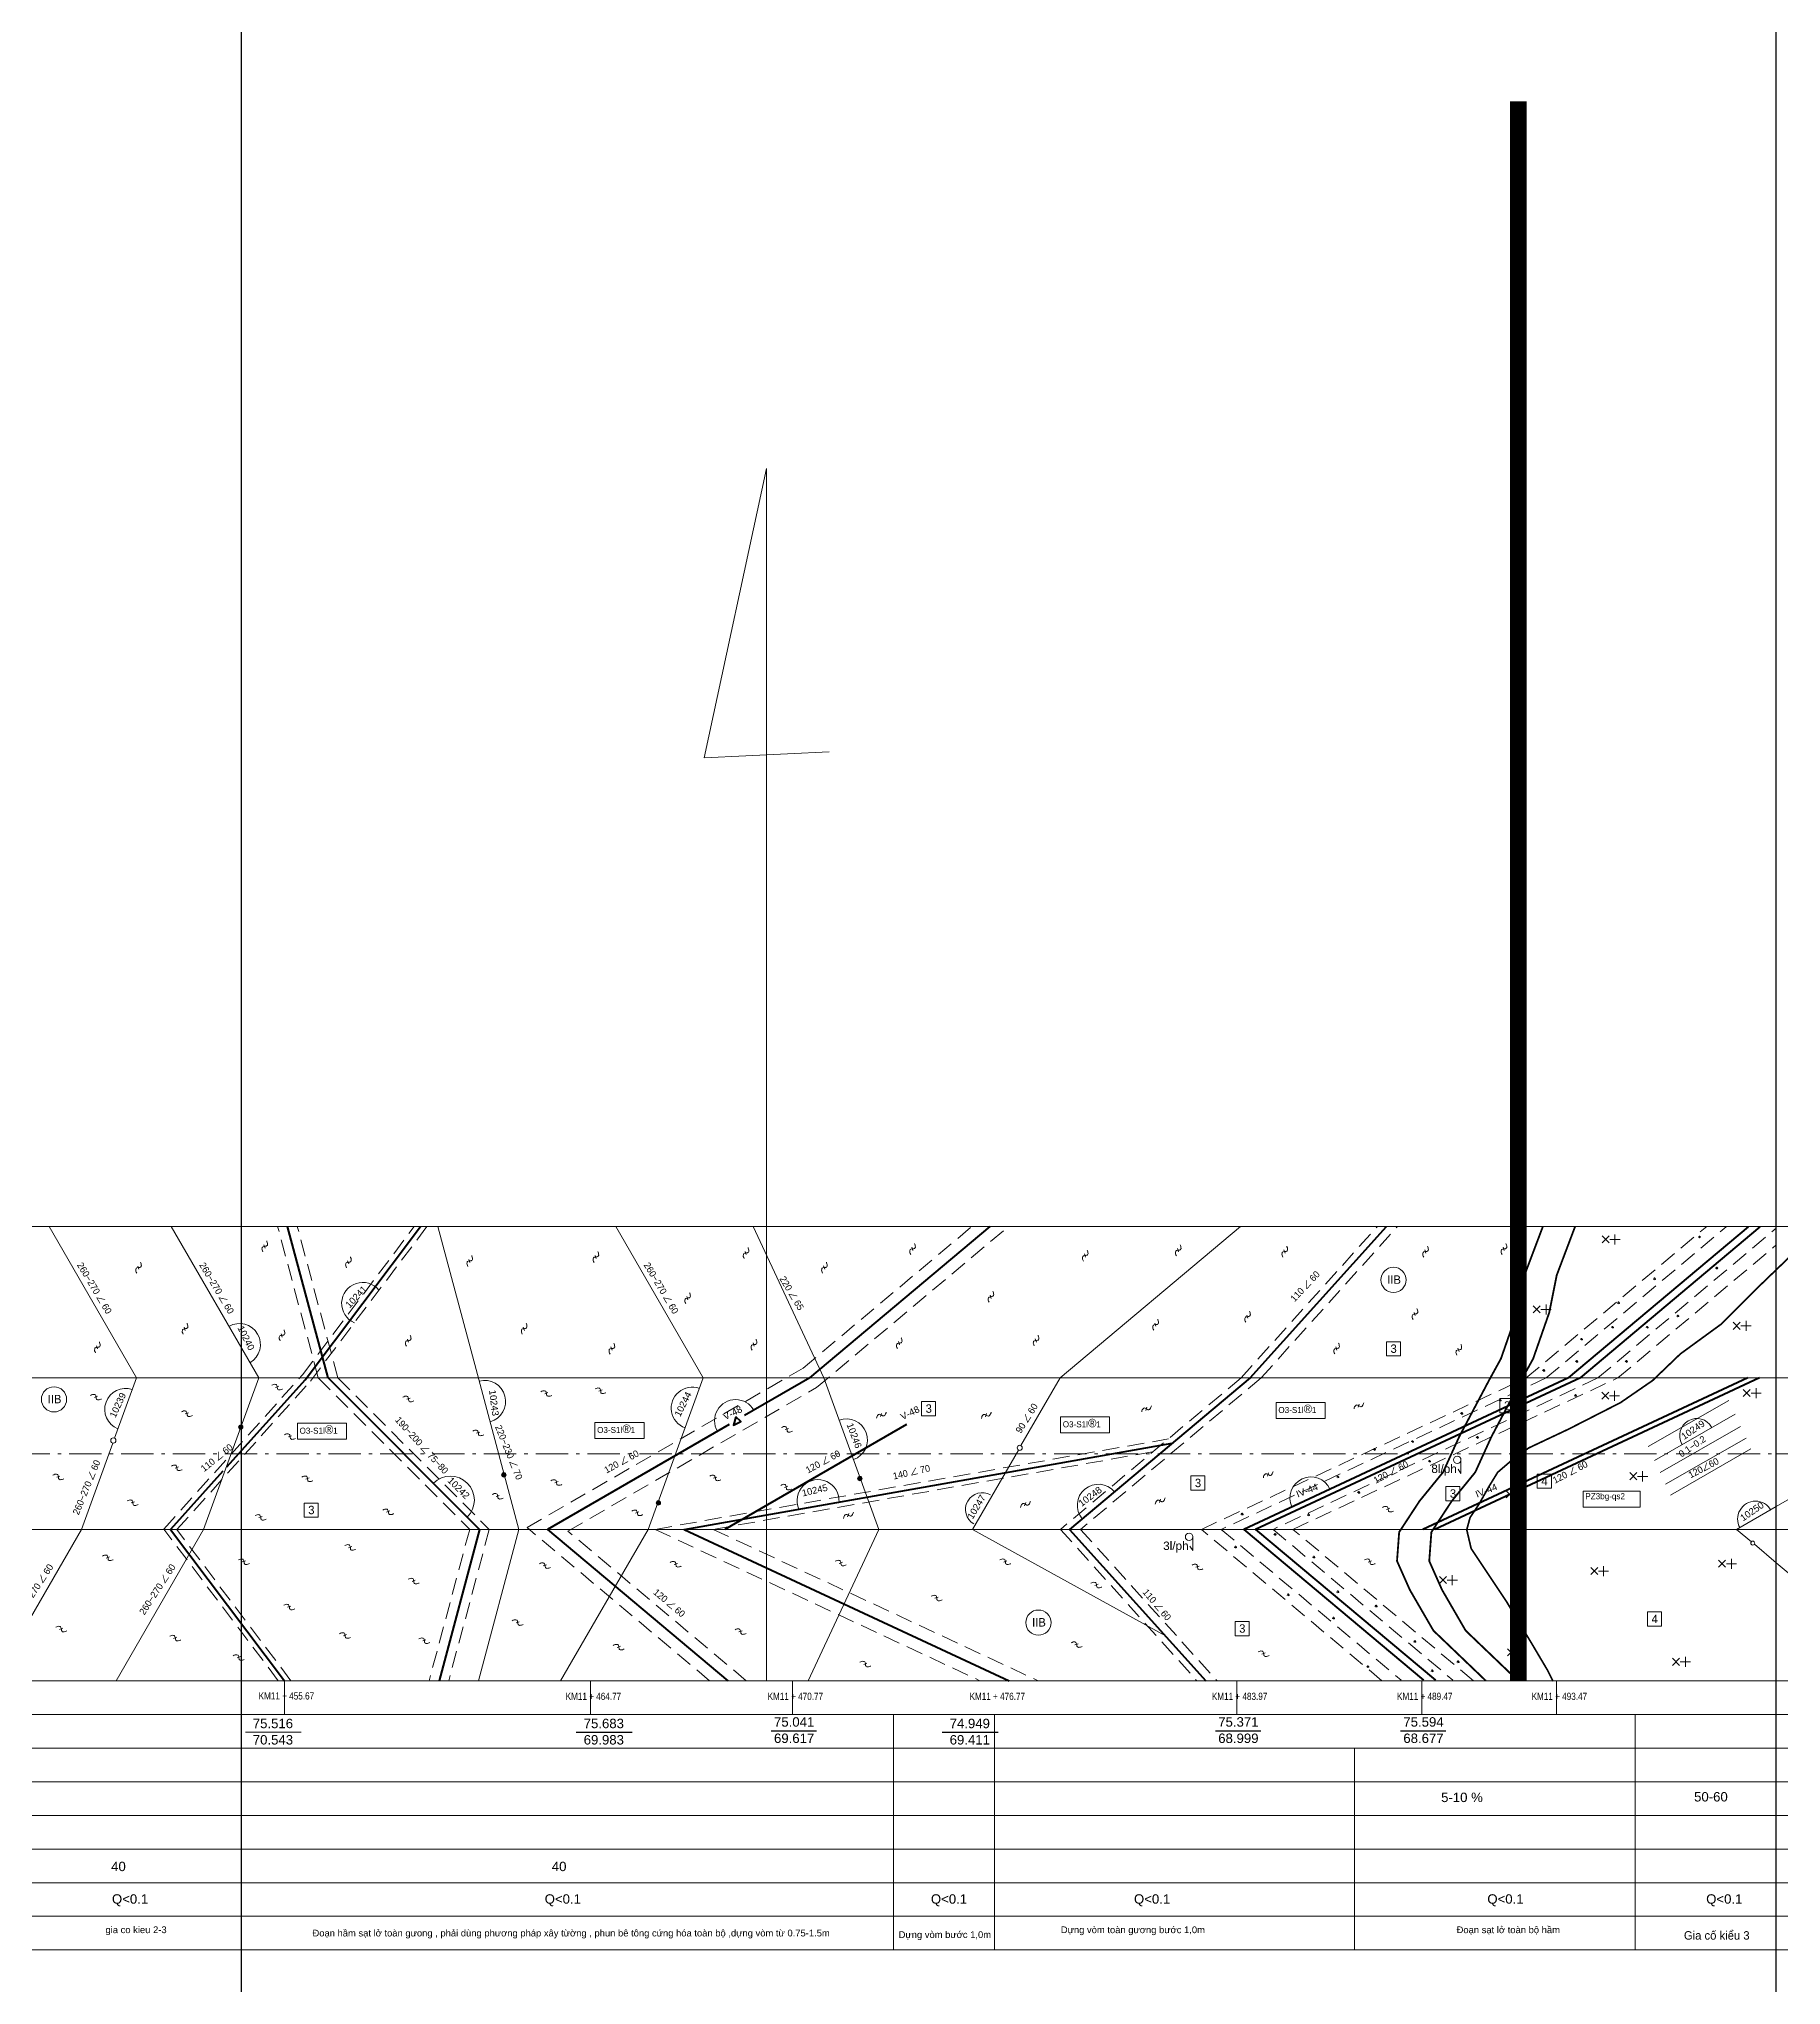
# Model space of a CAD drawing. Header units: inches. Extents: x 444671 to 463716, y 1783086 to 1794968.
# Drawn here: x 457977 to 458028.8, y 1788285.3 to 1788343.1 of the extents above; entities that cross this region are included whole.
import ezdxf
from ezdxf.enums import TextEntityAlignment as Align

# ---------------------------------------------------------------- set-up
doc = ezdxf.new("R2010")
doc.units = ezdxf.units.IN
doc.header["$MEASUREMENT"] = 0
for name, pattern in [('ACAD_ISO10W100', [18, 12, -3, 0, -3]), ('DASHEDX2', [1.5, 1, -0.5]), ('HIDDEN', [0.375, 0.25, -0.125])]:
    doc.linetypes.add(name, pattern=pattern)
for name, color, linetype, lineweight in [('ah', 7, 'Continuous', 15), ('bac6', 7, 'Continuous', 40), ('bac7', 7, 'Continuous', 20), ('bac8', 251, 'Continuous', 9), ('chugiai2', 250, 'Continuous', 18), ('dg', 1, 'Continuous', 40), ('khenut', 251, 'Continuous', 20), ('khung', 7, 'Continuous', 15), ('Phuongvi', 7, 'Continuous', 15), ('rgdc', 7, 'Continuous', 25), ('Sohieu', 7, 'Continuous', 15), ('Suco', 4, 'Continuous', 15), ('tdc', 7, 'Continuous', 15), ('thoc', 252, 'Continuous', 13), ('Thoc2', 7, 'Continuous', 9), ('Xuatlonuoc', 4, 'Continuous', 15)]:
    doc.layers.add(name, color=color, linetype=linetype, lineweight=lineweight)
doc.layers.add('Caodoguong', color=7, linetype='Continuous')
doc.layers.add('PointCheckModelLayout', color=9, linetype='Continuous', plot=False)
doc.styles.add('.2', font='', dxfattribs={"height": 0.2})
doc.styles.add('Chuin', font='', dxfattribs={"height": 0.2})
doc.styles.add('Geo', font='', dxfattribs={"height": 0.2})
doc.styles.add('s', font='symbol.ttf', dxfattribs={"height": 0.4})
doc.styles.get('.2').set_extended_font_data('.VnArial')
doc.styles.get('Chuin').set_extended_font_data('.VnArial')
doc.styles.get('Geo').set_extended_font_data('Geo TimesP')

# ---------------------------------------------------------------- blocks, each defined once
blk = doc.blocks.new('67')
at = {"layer": 'bac8'}
blk.add_hatch(color=256, dxfattribs=at).paths.add_polyline_path([(188.035, 228.467, 1), (188.165, 228.467, 1)])
blk.add_circle((188.1, 228.467), 0.065, dxfattribs=at)
blk = doc.blocks.new('th')
at = {"layer": 'khenut', "linetype": 'ByBlock', "lineweight": -2, "ltscale": 0.5}
for points in [[(-45.425, 55.139), (-45.395, 55.154), (-45.366, 55.165), (-45.34, 55.169), (-45.315, 55.165), (-45.294, 55.161), (-45.282, 55.152), (-45.272, 55.134), (-45.264, 55.109), (-45.258, 55.072), (-45.255, 55.045), (-45.249, 55.029), (-45.239, 55.016), (-45.221, 55.006), (-45.205, 55.003), (-45.174, 55.006), (-45.148, 55.011), (-45.117, 55.022), (-45.1, 55.028)], [(-45.312, 55.077), (-45.215, 55.112)]]:
    blk.add_lwpolyline(points, dxfattribs=at)

msp = doc.modelspace()

# ---------------------------------------------------------------- linework, layer by layer
at = {"layer": 'ah', "linetype": 'DASHEDX2', "ltscale": 0.5}
for p, q in [((457985.3374, 1788303.3201), (457984.1317, 1788307.8201)), ((457985.921, 1788303.3201), (457984.7152, 1788307.8201)), ((458012.7547, 1788303.3201), (458016.8065, 1788307.8201)), ((458013.3525, 1788303.3201), (458017.4044, 1788307.8201)), ((457989.8374, 1788298.8201), (457988.6317, 1788294.3201)), ((457990.421, 1788298.8201), (457989.2152, 1788294.3201)), ((458007.3918, 1788298.8201), (458011.4436, 1788294.3201)), ((458007.9897, 1788298.8201), (458012.0415, 1788294.3201))]:
    msp.add_line(p, q, dxfattribs=at)
for points in [[(457984.1486, 1788294.3201), (457980.7513, 1788298.8285), (457984.8733, 1788303.4156), (457988.1923, 1788307.8201)], [(457984.5242, 1788294.3201), (457981.1396, 1788298.8118), (457985.1051, 1788303.2247), (457988.568, 1788307.8201)], [(457985.3374, 1788303.3201), (457989.8374, 1788298.8201)], [(457985.921, 1788303.3201), (457990.421, 1788298.8201)], [(458012.7547, 1788303.3201), (458007.3918, 1788298.8201)], [(458013.3525, 1788303.3201), (458007.9897, 1788298.8201)], [(457995.349, 1788298.8201), (458010.5957, 1788301.5086)], [(457997.0766, 1788298.8201), (458010.1361, 1788301.1229)], [(457995.349, 1788298.8201), (458004.9993, 1788294.3201)], [(457997.0766, 1788298.8201), (458006.7269, 1788294.3201)]]:
    msp.add_lwpolyline(points, dxfattribs=at)
at = {"layer": 'ah', "color": 1, "linetype": 'DASHEDX2', "ltscale": 0.5}
for points in [[(457996.9667, 1788294.3201), (457991.5404, 1788298.8733), (457999.741, 1788303.6079), (458004.7609, 1788307.8201)], [(457998.0557, 1788294.3201), (457992.7562, 1788298.767), (458000.144, 1788303.0323), (458005.8499, 1788307.8201)], [(458016.9413, 1788294.3201), (458011.5784, 1788298.8201), (458021.2286, 1788303.3201), (458026.5915, 1788307.8201)], [(458021.8202, 1788303.3201), (458027.1649, 1788307.8049)], [(458023.3582, 1788303.3201), (458028.6603, 1788307.7691)], [(458019.6624, 1788294.3201), (458014.2995, 1788298.8201), (458023.9498, 1788303.3201), (458028.6603, 1788307.2727)], [(458021.8202, 1788303.3201), (458012.1699, 1788298.8201)], [(458023.3582, 1788303.3201), (458013.7079, 1788298.8201)], [(458012.1699, 1788298.8201), (458017.5146, 1788294.3354)], [(458013.7079, 1788298.8201), (458019.0526, 1788294.3354)]]:
    msp.add_lwpolyline(points, dxfattribs=at)
at = {"layer": 'bac6', "ltscale": 0.4}
for p, q in [((457985.6333, 1788303.3201), (457984.4276, 1788307.8201)), ((458013.025, 1788303.3201), (458017.0768, 1788307.8201)), ((457990.1333, 1788298.8201), (457988.9276, 1788294.3201)), ((458007.6621, 1788298.8201), (458011.7139, 1788294.3201))]:
    msp.add_line(p, q, dxfattribs=at)
at = {"layer": 'bac6'}
for points in [[(457984.9476, 1788303.265), (457988.3802, 1788307.8201)], [(457996.2128, 1788298.8201), (458010.7081, 1788301.376)], [(457980.9454, 1788298.8201), (457984.3364, 1788294.3201)], [(457996.2128, 1788298.8201), (458005.8631, 1788294.3201)]]:
    msp.add_lwpolyline(points, dxfattribs=at)
at = {"layer": 'bac6', "ltscale": 1.2}
for points in [[(457984.9476, 1788303.265), (457982.6096, 1788300.6684)], [(457982.498, 1788300.5444), (457980.9454, 1788298.8201)]]:
    msp.add_lwpolyline(points, dxfattribs=at)
at = {"layer": 'bac6', "ltscale": 0.4}
for points in [[(457985.6333, 1788303.3201), (457990.1333, 1788298.8201)], [(458013.025, 1788303.3201), (458007.6621, 1788298.8201)]]:
    msp.add_lwpolyline(points, dxfattribs=at)
at = {"layer": 'bac7', "ltscale": 0.4}
for p, q in [((457979.9374, 1788303.3201), (457977.3393, 1788307.8201)), ((457978.2995, 1788298.8201), (457975.7014, 1788294.3201)), ((458027.4777, 1788298.8201), (458027.9178, 1788298.4509)), ((458028.0078, 1788298.3754), (458028.6603, 1788297.8279)), ((458028.6603, 1788297.8279), (458030.5713, 1788296.2244))]:
    msp.add_line(p, q, dxfattribs=at)
at = {"layer": 'bac7'}
for p, q in [((458007.3797, 1788303.3201), (458012.7426, 1788307.8201)), ((458004.7816, 1788298.8201), (458010.5157, 1788295.6508))]:
    msp.add_line(p, q, dxfattribs=at)
at = {"layer": 'bac7', "ltscale": 0.4}
for points in [[(457979.9374, 1788303.3201), (457979.2855, 1788301.5291)], [(457979.2329, 1788301.3846), (457978.2995, 1788298.8201)], [(458031.7315, 1788301.2761), (458028.6603, 1788299.5029)], [(458028.6603, 1788299.5029), (458027.4777, 1788298.8201)]]:
    msp.add_lwpolyline(points, dxfattribs=at)
at = {"layer": 'bac7'}
for points in [[(458007.3797, 1788303.3201), (458006.2179, 1788301.3079)], [(458006.1416, 1788301.1757), (458004.7816, 1788298.8201)]]:
    msp.add_lwpolyline(points, dxfattribs=at)
for centre, radius in [((457979.2496, 1788301.4603), 0.0776), ((458027.9598, 1788298.4096), 0.0589)]:
    msp.add_circle(centre, radius, dxfattribs=at)
at = {"layer": 'bac7', "linetype": 'ByBlock'}
msp.add_circle((458006.1797, 1788301.2418), 0.0763, dxfattribs=at)
at = {"layer": 'bac8', "ltscale": 0.4}
for p, q in [((457983.5693, 1788303.3201), (457980.9712, 1788307.8201)), ((457990.0288, 1788303.5701), (457988.89, 1788307.8201)), ((457996.7753, 1788303.3201), (457994.1772, 1788307.8201)), ((458000.3593, 1788303.3201), (457998.261, 1788307.8201)), ((457981.9314, 1788298.8201), (457979.3334, 1788294.3201)), ((457991.3016, 1788298.8201), (457990.0958, 1788294.3201)), ((457995.1375, 1788298.8201), (457992.5394, 1788294.3201)), ((458001.9972, 1788298.8201), (457999.8988, 1788294.3201))]:
    msp.add_line(p, q, dxfattribs=at)
for points in [[(457983.5693, 1788303.3201), (457981.9314, 1788298.8201)], [(457990.0288, 1788303.5701), (457991.3016, 1788298.8201)], [(457996.7753, 1788303.3201), (457995.1375, 1788298.8201)], [(458000.3593, 1788303.3201), (458001.9972, 1788298.8201)]]:
    msp.add_lwpolyline(points, dxfattribs=at)
at = {"layer": 'bac8'}
for points in [[(458024.8527, 1788301.2778), (458027.2467, 1788302.6493)], [(458025.0412, 1788300.8662), (458027.4352, 1788302.2377)], [(458025.2054, 1788300.5077), (458027.5994, 1788301.8792)], [(458025.3655, 1788300.1581), (458027.7595, 1788301.5296)], [(458025.5128, 1788299.8365), (458027.9068, 1788301.2079)]]:
    msp.add_lwpolyline(points, dxfattribs=at)
at = {"layer": 'Caodoguong', "color": 0, "linetype": 'Continuous', "ltscale": 0.1}
for points in [[(457993.0053, 1788292.7878), (457994.6621, 1788292.7878)], [(457998.7948, 1788292.8336), (458000.1454, 1788292.8336)], [(458003.8791, 1788292.7878), (458005.5359, 1788292.7878)], [(458011.994, 1788292.8336), (458013.3446, 1788292.8336)], [(458017.494, 1788292.8336), (458018.8446, 1788292.8336)]]:
    msp.add_lwpolyline(points, dxfattribs=at)
at = {"layer": 'chugiai2', "color": 0, "linetype": 'Continuous', "ltscale": 5}
msp.add_lwpolyline([(457983.1736, 1788292.7878), (457984.8305, 1788292.7878)], dxfattribs=at)
at = {"layer": 'dg', "ltscale": 0.4}
for p, q in [((457999.9425, 1788303.3201), (458005.3054, 1788307.8201)), ((457992.1483, 1788298.8201), (457997.5112, 1788294.3201))]:
    msp.add_line(p, q, dxfattribs=at)
at = {"layer": 'dg', "ltscale": 1.2}
for points in [[(458022.4844, 1788303.3201), (458027.8291, 1788307.8049)], [(458022.8393, 1788303.3201), (458028.184, 1788307.8049)], [(458022.4844, 1788303.3201), (458012.8341, 1788298.8201)], [(458022.8393, 1788303.3201), (458013.189, 1788298.8201)], [(458012.8341, 1788298.8201), (458018.1788, 1788294.3354)], [(458013.189, 1788298.8201), (458018.5337, 1788294.3354)]]:
    msp.add_lwpolyline(points, dxfattribs=at)
at = {"layer": 'dg', "ltscale": 0.5}
for points in [[(458026.3585, 1788307.4877), (458026.3726, 1788307.5234), (458026.391, 1788307.4981)], [(458026.8739, 1788306.5638), (458026.8879, 1788306.5995), (458026.9063, 1788306.5742)], [(458025.0256, 1788306.244), (458025.0397, 1788306.2797), (458025.0581, 1788306.2544)], [(458023.9593, 1788305.5333), (458023.9734, 1788305.5691), (458023.9918, 1788305.5437)], [(458023.7816, 1788304.8049), (458023.7957, 1788304.8406), (458023.8141, 1788304.8153)], [(458024.8124, 1788304.8049), (458024.8264, 1788304.8406), (458024.8448, 1788304.8153)], [(458025.7187, 1788305.1425), (458025.7328, 1788305.1782), (458025.7512, 1788305.1529)], [(458022.8575, 1788304.4496), (458022.8716, 1788304.4853), (458022.89, 1788304.46)], [(458022.7153, 1788303.7922), (458022.7294, 1788303.8279), (458022.7478, 1788303.8026)], [(458024.1903, 1788303.7922), (458024.2044, 1788303.8279), (458024.2228, 1788303.8026)], [(458021.7352, 1788303.5231), (458021.7493, 1788303.5588), (458021.7677, 1788303.5335)], [(458020.4379, 1788302.6347), (458020.4519, 1788302.6704), (458020.4704, 1788302.6451)], [(458022.6798, 1788302.7795), (458022.6938, 1788302.8152), (458022.7123, 1788302.7899)], [(458019.3005, 1788302.2439), (458019.3146, 1788302.2796), (458019.333, 1788302.2543)], [(458017.8395, 1788301.4072), (458017.8536, 1788301.4429), (458017.872, 1788301.4176)], [(458019.7625, 1788301.5332), (458019.7766, 1788301.5689), (458019.795, 1788301.5436)], [(458016.7021, 1788301.1762), (458016.7162, 1788301.2119), (458016.7346, 1788301.1866)], [(458018.3408, 1788300.8225), (458018.3549, 1788300.8582), (458018.3733, 1788300.8329)], [(458015.6181, 1788300.3589), (458015.6322, 1788300.3946), (458015.6506, 1788300.3693)], [(458016.2401, 1788299.897), (458016.2542, 1788299.9327), (458016.2726, 1788299.9074)], [(458012.774, 1788299.2525), (458012.7881, 1788299.2882), (458012.8065, 1788299.2629)], [(458014.7466, 1788299.2347), (458014.7607, 1788299.2704), (458014.7791, 1788299.2451)], [(458013.7514, 1788298.6484), (458013.7655, 1788298.6841), (458013.7839, 1788298.6588)], [(458012.5785, 1788298.2753), (458012.5926, 1788298.311), (458012.611, 1788298.2857)], [(458014.9066, 1788297.9733), (458014.9207, 1788298.009), (458014.9391, 1788297.9837)], [(458014.1424, 1788296.854), (458014.1565, 1788296.8897), (458014.1749, 1788296.8644)], [(458015.6174, 1788296.9428), (458015.6315, 1788296.9785), (458015.6499, 1788296.9532)], [(458015.493, 1788296.1611), (458015.5071, 1788296.1968), (458015.5255, 1788296.1715)], [(458016.7548, 1788296.5164), (458016.7689, 1788296.5521), (458016.7873, 1788296.5268)], [(458017.91, 1788295.4681), (458017.9241, 1788295.5039), (458017.9425, 1788295.4785)], [(458016.506, 1788294.7219), (458016.5201, 1788294.7576), (458016.5385, 1788294.7323)], [(458018.4254, 1788294.5976), (458018.4394, 1788294.6333), (458018.4578, 1788294.608)], [(458019.1895, 1788294.8641), (458019.2036, 1788294.8998), (458019.222, 1788294.8745)]]:
    msp.add_lwpolyline(points, close=True, dxfattribs=at)
at = {"layer": 'dg', "ltscale": 0.4}
for points in [[(457999.9425, 1788303.3201), (457998.003, 1788302.2004)], [(457997.5482, 1788301.9378), (457992.1483, 1788298.8201)]]:
    msp.add_lwpolyline(points, dxfattribs=at)
at = {"layer": 'dg', "color": 6, "ltscale": 1.2}
for points in [[(458027.8098, 1788303.3201), (458018.1595, 1788298.8201)], [(458028.1647, 1788303.3201), (458018.5144, 1788298.8201)]]:
    msp.add_lwpolyline(points, dxfattribs=at)
at = {"layer": 'dg', "color": 6, "ltscale": 0.4}
msp.add_lwpolyline([(458002.8169, 1788301.9378), (457997.417, 1788298.8201)], dxfattribs=at)
at = {"layer": 'dg'}
msp.add_lwpolyline([(457997.7406, 1788302.1668), (457997.6772, 1788301.9197), (457997.8928, 1788302.0274)], close=True, dxfattribs=at)
at = {"layer": 'khung'}
msp.add_line((458028.7241, 1788294.3201), (458028.6603, 1788294.3201), dxfattribs=at)
for points in [[(457928.6603, 1788307.8201), (458028.6603, 1788307.8201)], [(458028.6603, 1788307.8201), (458154.4703, 1788307.8201)], [(458028.6603, 1788307.8201), (458028.6603, 1788286.3201)], [(458028.6603, 1788307.8201), (458028.6603, 1788286.3201)], [(457928.6603, 1788303.3201), (458028.6603, 1788303.3201)], [(458028.6603, 1788303.3201), (458154.4703, 1788303.3201)], [(457928.6603, 1788298.8201), (458028.6603, 1788298.8201)], [(458028.6603, 1788298.8201), (458154.4703, 1788298.8201)], [(457928.6603, 1788294.3201), (458028.6603, 1788294.3201)], [(457984.3364, 1788294.3201), (457984.3364, 1788293.3201)], [(457993.4303, 1788294.3201), (457993.4303, 1788293.3201)], [(457999.4303, 1788294.3201), (457999.4303, 1788293.3201)], [(458012.6295, 1788294.3201), (458012.6295, 1788293.3201)], [(458018.1295, 1788294.3201), (458018.1295, 1788293.3201)], [(458022.129, 1788294.3201), (458022.129, 1788293.3201)], [(458028.6603, 1788294.3201), (458154.4703, 1788294.3201)], [(458028.6603, 1788294.3201), (458028.6603, 1788286.3201)], [(458002.4295, 1788286.3201), (458002.4295, 1788293.3201)], [(458005.4295, 1788286.3201), (458005.4295, 1788293.3201)], [(458024.4703, 1788286.3201), (458024.4703, 1788293.3201)], [(457983.0564, 1788292.3201), (457983.0564, 1788286.3201)], [(458016.1295, 1788286.3201), (458016.1295, 1788292.3201)], [(458028.6603, 1788292.3201), (458028.6603, 1788292.3201)], [(457928.6603, 1788289.3201), (458028.6603, 1788289.3201)], [(458028.6603, 1788289.3201), (458154.4703, 1788289.3201)], [(457928.6603, 1788288.3201), (458028.6603, 1788288.3201)], [(458028.6603, 1788288.3201), (458154.4703, 1788288.3201)], [(457928.6603, 1788287.3201), (458028.6603, 1788287.3201)], [(458028.6603, 1788287.3201), (458154.4703, 1788287.3201)], [(457928.6603, 1788286.3201), (458028.6603, 1788286.3201)], [(458028.6603, 1788286.3201), (458154.4703, 1788286.3201)]]:
    msp.add_lwpolyline(points, dxfattribs=at)
at = {"layer": 'khung', "linetype": 'ACAD_ISO10W100', "ltscale": 0.08}
for points in [[(457928.6603, 1788301.0625), (458028.6603, 1788301.0625)], [(458028.6603, 1788301.0625), (458154.4703, 1788301.0625)]]:
    msp.add_lwpolyline(points, dxfattribs=at)
at = {"layer": 'khung', "linetype": 'Continuous', "ltscale": 0.1}
for points in [[(457928.6603, 1788293.3201), (458028.6603, 1788293.3201)], [(457928.6603, 1788292.3201), (458028.6603, 1788292.3201)], [(457928.6603, 1788291.3201), (458028.6603, 1788291.3201)], [(458028.6603, 1788291.3201), (458154.4703, 1788291.3201)], [(457928.6603, 1788290.3201), (458028.6603, 1788290.3201)], [(458028.6603, 1788290.3201), (458154.4703, 1788290.3201)]]:
    msp.add_lwpolyline(points, dxfattribs=at)
at = {"layer": 'khung', "color": 0, "linetype": 'Continuous', "ltscale": 0.1}
for points in [[(458028.6603, 1788293.3201), (458154.4703, 1788293.3201)], [(458028.6603, 1788292.3201), (458154.4703, 1788292.3201)]]:
    msp.add_lwpolyline(points, dxfattribs=at)
at = {"layer": 'PointCheckModelLayout'}
for p, q in [((457983.0564, 1788154.5864), (457983.0564, 1788399.4294)), ((458028.6603, 1788154.5864), (458028.6603, 1788399.4294))]:
    msp.add_line(p, q, dxfattribs=at)
at = {"layer": 'rgdc', "ltscale": 12, "const_width": 0.054}
msp.add_lwpolyline([(458021.7247, 1788307.8201), (458021.177, 1788306.3709), (458020.9542, 1788305.2576), (458020.4769, 1788303.8898), (458020.1268, 1788303.2536), (458019.2358, 1788301.5678), (458018.7584, 1788300.5181), (458018.0583, 1788299.6592), (458017.4537, 1788298.7368), (458017.39, 1788297.8779), (458017.7719, 1788297.0191), (458018.472, 1788295.8104), (458020.0292, 1788294.3201)], dxfattribs=at)
at = {"layer": 'rgdc', "color": 6, "ltscale": 12, "const_width": 0.054}
msp.add_lwpolyline([(458022.6823, 1788307.8201), (458022.1346, 1788306.3709), (458021.9118, 1788305.2576), (458021.4345, 1788303.8898), (458021.0844, 1788303.2536), (458020.1934, 1788301.5678), (458019.716, 1788300.5181), (458019.0159, 1788299.6592), (458018.4113, 1788298.7368), (458018.3476, 1788297.8779), (458018.7295, 1788297.0191), (458019.4296, 1788295.8104), (458020.9868, 1788294.3201)], dxfattribs=at)
at = {"layer": 'rgdc', "linetype": 'HIDDEN', "const_width": 0.05, "flags": 128}
for points in [[(458029.9838, 1788307.8121), (458028.6603, 1788306.5365)], [(458028.6603, 1788306.5365), (458028.1424, 1788306.0373), (458027.0245, 1788304.9199), (458025.8078, 1788304.0325), (458024.9858, 1788303.2437), (458024.0323, 1788302.5864), (458022.4868, 1788301.7976), (458021.3031, 1788301.2388), (458020.8428, 1788300.9102), (458020.3824, 1788300.5158), (458020.1194, 1788300.0885), (458019.8235, 1788299.5626), (458019.5604, 1788299.1682), (458019.4618, 1788298.8067), (458019.5933, 1788298.248), (458020.6455, 1788296.6704), (458021.4346, 1788295.3557), (458021.8621, 1788294.6327), (458022.0265, 1788294.304)]]:
    msp.add_lwpolyline(points, dxfattribs=at)
at = {"layer": 'Sohieu'}
for centre, radius, start, end in [((457986.6567, 1788305.5331), 0.624, 39.090684, 246.909316), ((457982.9967, 1788304.312), 0.624, 300, 120), ((457990.2832, 1788302.6207), 0.624, 285, 105), ((457979.6188, 1788302.3875), 0.624, 71.797727, 248.202273), ((457996.4485, 1788302.4223), 0.624, 70, 250), ((458001.0292, 1788301.4797), 0.624, 290, 110), ((458026.2972, 1788301.6054), 0.5078, 29.808063, 209.808063), ((457989.2642, 1788299.6892), 0.7117, 315, 135), ((458000.1884, 1788299.6735), 0.624, 356.090684, 203.909316), ((458005.0668, 1788299.4114), 0.4991, 60.033641, 240.033641), ((458008.5161, 1788299.5368), 0.624, 40, 220), ((458028.0414, 1788299.1277), 0.5304, 30, 210)]:
    msp.add_arc(centre, radius, start, end, dxfattribs=at)
at = {"layer": 'Sohieu', "color": 1}
for centre, start, end in [((457997.7375, 1788302.0514), 29.653905, 210.346095), ((458014.8324, 1788299.752), 25, 205)]:
    msp.add_arc(centre, 0.624, start, end, dxfattribs=at)
at = {"layer": 'Suco', "color": 0, "const_width": 0.5}
msp.add_lwpolyline([(458020.9951, 1788294.302), (458020.9951, 1788341.2542)], dxfattribs=at)
at = {"layer": 'tdc'}
for points in [[(458017.0747, 1788303.9767), (458017.4947, 1788303.9767), (458017.4947, 1788304.3967), (458017.0747, 1788304.3967)], [(458003.2621, 1788302.1952), (458003.6821, 1788302.1952), (458003.6821, 1788302.6152), (458003.2621, 1788302.6152)], [(458013.8019, 1788302.1106), (458013.8019, 1788302.5888), (458015.2581, 1788302.5888), (458015.2581, 1788302.1106)], [(458020.4486, 1788302.2851), (458020.8686, 1788302.2851), (458020.8686, 1788302.7051), (458020.4486, 1788302.7051)], [(457984.7204, 1788301.4962), (457984.7204, 1788301.9744), (457986.1766, 1788301.9744), (457986.1766, 1788301.4962)], [(457993.5606, 1788301.518), (457993.5606, 1788301.9962), (457995.0168, 1788301.9962), (457995.0168, 1788301.518)], [(458007.3961, 1788301.6873), (458007.3961, 1788302.1655), (458008.8523, 1788302.1655), (458008.8523, 1788301.6873)], [(458011.2624, 1788299.986), (458011.6824, 1788299.986), (458011.6824, 1788300.406), (458011.2624, 1788300.406)], [(458021.5566, 1788300.0417), (458021.9766, 1788300.0417), (458021.9766, 1788300.4617), (458021.5566, 1788300.4617)], [(458018.8387, 1788299.672), (458019.2587, 1788299.672), (458019.2587, 1788300.092), (458018.8387, 1788300.092)], [(458022.9223, 1788299.4765), (458022.9223, 1788299.9581), (458024.6103, 1788299.9581), (458024.6103, 1788299.4765)], [(457984.9187, 1788299.1814), (457985.3387, 1788299.1814), (457985.3387, 1788299.6014), (457984.9187, 1788299.6014)], [(458024.832, 1788295.9455), (458025.252, 1788295.9455), (458025.252, 1788296.3655), (458024.832, 1788296.3655)], [(458012.578, 1788295.6597), (458012.998, 1788295.6597), (458012.998, 1788296.0797), (458012.578, 1788296.0797)]]:
    msp.add_lwpolyline(points, close=True, dxfattribs=at)
for centre in [(458017.2862, 1788306.2318), (457977.4872, 1788302.6824), (458006.7355, 1788296.0479)]:
    msp.add_circle(centre, 0.375, dxfattribs=at)
at = {"layer": 'Thoc2', "linetype": 'ByBlock', "ltscale": 1.5}
for p, q in [((458023.694, 1788307.3308), (458023.4818, 1788307.543)), ((458021.6455, 1788305.2507), (458021.4334, 1788305.4629)), ((458027.5886, 1788304.763), (458027.3764, 1788304.9752)), ((458023.6833, 1788302.6878), (458023.4712, 1788302.9)), ((458027.8876, 1788302.7658), (458027.6755, 1788302.9779)), ((458024.5164, 1788300.2924), (458024.3042, 1788300.5046)), ((458020.8407, 1788299.7565), (458020.6285, 1788299.9687)), ((458027.1547, 1788297.6928), (458026.9426, 1788297.905)), ((458018.8613, 1788297.2105), (458018.6491, 1788297.4227)), ((458023.3564, 1788297.4779), (458023.1443, 1788297.69)), ((458020.884, 1788295.0605), (458020.6719, 1788295.2727)), ((458025.7857, 1788294.7779), (458025.5736, 1788294.99))]:
    msp.add_line(p, q, dxfattribs=at)
at = {"layer": 'Thoc2', "linetype": 'ByBlock'}
for p, q in [((458023.4818, 1788307.3308), (458023.694, 1788307.543)), ((458023.7155, 1788307.4325), (458024.0155, 1788307.4325)), ((458023.8655, 1788307.2825), (458023.8655, 1788307.5825)), ((458021.4334, 1788305.2507), (458021.6455, 1788305.4629)), ((458021.817, 1788305.2024), (458021.817, 1788305.5024)), ((458021.667, 1788305.3524), (458021.967, 1788305.3524)), ((458027.3764, 1788304.763), (458027.5886, 1788304.9752)), ((458027.6101, 1788304.8647), (458027.9101, 1788304.8647)), ((458027.7601, 1788304.7147), (458027.7601, 1788305.0147)), ((458023.4712, 1788302.6878), (458023.6833, 1788302.9)), ((458023.7049, 1788302.7895), (458024.0049, 1788302.7895)), ((458023.8549, 1788302.6395), (458023.8549, 1788302.9395)), ((458027.6755, 1788302.7658), (458027.8876, 1788302.9779)), ((458027.9092, 1788302.8674), (458028.2092, 1788302.8674)), ((458028.0592, 1788302.7174), (458028.0592, 1788303.0174)), ((458024.3042, 1788300.2924), (458024.5164, 1788300.5046)), ((458024.5379, 1788300.3941), (458024.8379, 1788300.3941)), ((458024.6879, 1788300.2441), (458024.6879, 1788300.5441)), ((458020.6285, 1788299.7565), (458020.8407, 1788299.9687)), ((458020.8622, 1788299.8582), (458021.1622, 1788299.8582)), ((458021.0122, 1788299.7082), (458021.0122, 1788300.0082)), ((458026.9426, 1788297.6928), (458027.1547, 1788297.905)), ((458027.3263, 1788297.6445), (458027.3263, 1788297.9445)), ((458018.6491, 1788297.2105), (458018.8613, 1788297.4227)), ((458018.8828, 1788297.3122), (458019.1828, 1788297.3122)), ((458019.0328, 1788297.1622), (458019.0328, 1788297.4622)), ((458023.1443, 1788297.4779), (458023.3564, 1788297.69)), ((458023.3779, 1788297.5795), (458023.6779, 1788297.5795)), ((458023.5279, 1788297.4295), (458023.5279, 1788297.7295)), ((458027.1763, 1788297.7945), (458027.4763, 1788297.7945)), ((458020.6719, 1788295.0605), (458020.884, 1788295.2727)), ((458020.9056, 1788295.1622), (458021.2056, 1788295.1622)), ((458021.0556, 1788295.0122), (458021.0556, 1788295.3122)), ((458025.5736, 1788294.7779), (458025.7857, 1788294.99)), ((458025.9572, 1788294.7295), (458025.9572, 1788295.0295)), ((458025.8072, 1788294.8795), (458026.1072, 1788294.8795))]:
    msp.add_line(p, q, dxfattribs=at)
at = {"layer": 'Xuatlonuoc', "color": 5}
msp.add_lwpolyline([(457999.4303, 1788294.3201), (457998.6603, 1788294.3201), (457998.6603, 1788330.3446), (457996.8005, 1788321.7489), (458000.5229, 1788321.926)], dxfattribs=at)
at = {"layer": 'Xuatlonuoc', "linetype": 'ByBlock', "ltscale": 3}
for points in [[(458019.29, 1788300.9013), (458019.29, 1788300.4783), (458019.2059, 1788300.6051)], [(458011.3218, 1788298.6131), (458011.3218, 1788298.1901), (458011.2377, 1788298.3169)]]:
    msp.add_lwpolyline(points, dxfattribs=at)
for centre in [(458019.1802, 1788300.8869), (458011.2121, 1788298.5987)]:
    msp.add_circle(centre, 0.1107, dxfattribs=at)

# ---------------------------------------------------------------- block references
at = {"layer": 'bac8'}
for p in [(457794.9343, 1788073.393), (457802.7523, 1788071.9683), (457813.33, 1788071.8596), (457807.343, 1788071.1384)]:
    msp.add_blockref('67', p, dxfattribs=at)
at = {"layer": 'thoc'}
for p, rotation in [((458039.4013, 1788351.7919), 89.27641598524326), ((458053.7011, 1788351.5959), 89.27641598524326), ((458058.6488, 1788351.7163), 89.27641598524326), ((458066.5428, 1788351.6769), 89.27641598524326), ((458069.7085, 1788351.6375), 89.27641598524326), ((458073.8923, 1788351.6375), 89.27641598524326), ((458076.221, 1788351.7164), 89.27641598524326), ((458035.6517, 1788351.1606), 89.27641598524326), ((458041.888, 1788351.3184), 89.27641598524326), ((458045.4914, 1788351.3591), 89.27641598524326), ((458049.241, 1788351.4775), 89.27641598524326), ((458056.0299, 1788351.1618), 89.27641598524326), ((458063.7799, 1788351.5191), 89.27641598524326), ((458051.9645, 1788350.2543), 89.27641598524326), ((458060.9776, 1788350.2958), 89.27641598524326), ((458037.0331, 1788349.3454), 89.27641598524326), ((458047.1097, 1788349.3467), 89.27641598524326), ((458065.8718, 1788349.4671), 89.27641598524326), ((458068.6033, 1788349.704), 89.27641598524326), ((458073.5766, 1788349.7829), 89.27641598524326), ((458034.4281, 1788348.793), 89.27641598524326), ((458039.9145, 1788349.1481), 89.27641598524326), ((458043.6641, 1788348.9903), 89.27641598524326), ((458049.7147, 1788348.7548), 89.27641598524326), ((458053.938, 1788348.8732), 89.27641598524326), ((458058.2541, 1788348.9147), 89.27641598524326), ((458062.3195, 1788348.9936), 89.27641598524326), ((458071.2478, 1788348.7569), 89.27641598524326), ((458074.8791, 1788348.7175), 89.27641598524326), ((458081.2418, 1788303.0371), 51.10277162457063), ((458087.551, 1788303.1269), 51.10277162457063), ((458073.36, 1788302.8507), 51.10277162457063), ((458076.4791, 1788302.8458), 51.10277162457063), ((458084.8567, 1788301.0846), 51.10277162457063), ((458077.6444, 1788300.1984), 51.10277162457063), ((458081.6459, 1788300.2991), 51.10277162457063), ((458072.3826, 1788299.8756), 51.10277162457063)]:
    msp.add_blockref('th', p, dxfattribs=dict(at, rotation=rotation))
for p in [(458029.3796, 1788247.9623), (458023.998, 1788247.6625), (458033.28, 1788247.6078), (458037.3779, 1788247.77), (458038.9871, 1788247.8519), (458026.6983, 1788247.1717), (458029.7615, 1788246.4898), (458035.3529, 1788246.5989), (458044.524, 1788246.7066), (458022.8797, 1788245.2902), (458026.3983, 1788245.5629), (458030.2797, 1788245.2355), (458037.6779, 1788245.125), (458042.3965, 1788245.2614), (458025.089, 1788244.5267), (458035.9323, 1788244.716), (458044.5023, 1788244.9886), (458028.8887, 1788244.0902), (458032.6799, 1788244.2539), (458040.0781, 1788244.2252), (458062.3877, 1788244.3323), (458024.3495, 1788242.8882), (458028.3923, 1788242.7728), (458031.5496, 1788243.1962), (458046.1254, 1788242.7326), (458051.0153, 1788242.7711), (458061.8458, 1788242.772), (458033.4362, 1788242.1954), (458037.3345, 1788242.6577), (458041.2233, 1788242.6962), (458056.725, 1788242.6174), (458048.9746, 1788241.6933), (458053.7218, 1788242.0785), (458029.7399, 1788241.4255), (458022.9634, 1788240.7711), (458026.3517, 1788240.5017), (458031.3956, 1788240.5787), (458033.7537, 1788240.4251), (458036.5259, 1788240.964), (458043.1484, 1788240.6945), (458028.2383, 1788239.9243), (458039.5291, 1788240.2326), (458053.1329, 1788240.3076), (458058.6887, 1788240.0383), (458046.8569, 1788239.7302)]:
    msp.add_blockref('th', p, dxfattribs=at)

# ---------------------------------------------------------------- texts
at = {"layer": 'Caodoguong', "color": 0, "linetype": 'Continuous', "ltscale": 0.1, "style": 'Chuin'}
for s, p in [('75.516', (457983.9912, 1788292.9112)), ('70.543', (457983.9912, 1788292.4255)), ('69.983', (457993.8228, 1788292.4255)), ('75.683', (457993.8228, 1788292.9112)), ('69.617', (457999.4776, 1788292.4714)), ('75.041', (457999.4776, 1788292.957)), ('69.411', (458004.6967, 1788292.4255)), ('74.949', (458004.6967, 1788292.9112)), ('68.999', (458012.6767, 1788292.4714)), ('75.371', (458012.6767, 1788292.957)), ('68.677', (458018.1767, 1788292.4714)), ('75.594', (458018.1767, 1788292.957)), ('5-10 %%%', (458019.3199, 1788290.7151)), ('50-60', (458026.7168, 1788290.7323)), ('40', (457979.4017, 1788288.6624)), ('40', (457992.4948, 1788288.6624)), ('Q<0.1', (457979.7468, 1788287.6952)), ('Q<0.1', (457992.6045, 1788287.6952)), ('Q<0.1', (458004.0792, 1788287.6952)), ('Q<0.1', (458010.1129, 1788287.6952)), ('Q<0.1', (458020.612, 1788287.6952)), ('Q<0.1', (458027.1141, 1788287.6952))]:
    msp.add_text(s, height=0.28, dxfattribs=at).set_placement(p, align=Align.CENTER)
at = {"layer": 'khung', "linetype": 'Continuous', "ltscale": 5, "style": 'Chuin'}
msp.add_text('gia co kieu 2-3', height=0.2, rotation=359.999165, dxfattribs=at).set_placement((457979.0162, 1788286.8204))
for s, p in [('§o¹n hÇm s¹t lë toµn g\xadong , ph¶i dïng ph\xad¬ng ph¸p x©y tõêng , phun bª t«ng cøng hãa toµn bé ,dùng vßm tõ 0.75-1.5m ', (457992.8898, 1788286.7222)), ('Dùng vßm b\xadíc 1,0m', (458003.9552, 1788286.675)), ('Dùng vßm toµn g\xad¬ng b\xadíc 1,0m', (458009.5423, 1788286.8197)), ('§o¹n s¹t lë toµn bé hÇm', (458020.6958, 1788286.8197))]:
    msp.add_text(s, height=0.2, rotation=359.999165, dxfattribs=at).set_placement(p, align=Align.CENTER)
at = {"layer": 'khung', "ltscale": 5}
msp.add_text('Gia cè kiÓu 3', height=0.25, rotation=0.000835, dxfattribs=at).set_placement((458026.89, 1788286.6279), align=Align.CENTER)
at = {"layer": 'khung', "char_height": 0.211335, "width": 2.113352, "attachment_point": 7}
for s, insert in [('{\\f.VnArial NarrowH|b0|i0|c0|p34;km11 + 455.67}', (457983.5666, 1788293.7604)), ('{\\f.VnArial NarrowH|b0|i0|c0|p34;km11 + 464.77}', (457992.6889, 1788293.7488)), ('{\\f.VnArial NarrowH|b0|i0|c0|p34;km11 + 470.77}', (457998.6889, 1788293.749)), ('{\\f.VnArial NarrowH|b0|i0|c0|p34;km11 + 476.77}', (458004.6889, 1788293.749)), ('{\\f.VnArial NarrowH|b0|i0|c0|p34;km11 + 483.97}', (458011.8889, 1788293.749)), ('{\\f.VnArial NarrowH|b0|i0|c0|p34;km11 + 489.47}', (458017.3889, 1788293.7494)), ('{\\f.VnArial NarrowH|b0|i0|c0|p34;km11 + 493.47}', (458021.3889, 1788293.7494))]:
    msp.add_mtext(s, dxfattribs=dict(at, insert=insert))
at = {"layer": 'Phuongvi', "linetype": 'Continuous', "ltscale": 5, "style": 's'}
for s, rotation, p in [('260-270 Ð 60', 300.843575, (457978.6028, 1788305.9383)), ('260-270 Ð 60', 300.843575, (457982.2347, 1788305.9383)), ('260-270 Ð 60', 300.843575, (457995.4407, 1788305.9383)), ('220 Ð 65', 300.843575, (457999.3212, 1788305.7857)), ('110 Ð 60', 46.674045, (458014.7309, 1788305.9747)), ('190-200 Ð 75-80', 312.342684, (457988.3394, 1788301.2519)), ('110 Ð 60', 38.88185, (457982.3857, 1788300.8705)), ('220-230 Ð 70', 291.979441, (457990.909, 1788301.0701)), ('0.1-0.2', 34.017877, (458026.2162, 1788301.202)), ('260-270 Ð 60', 67.752756, (457978.5458, 1788300.0306)), ('120 Ð 60', 28.617743, (457994.395, 1788300.7445)), ('120Ð60', 27.45293, (458026.5437, 1788300.5561)), ('140 Ð 70', 12.924064, (458002.9861, 1788300.424)), ('260-270 Ð 60', 56.900232, (457977.0091, 1788296.9823)), ('260-270 Ð 60', 56.900232, (457980.6411, 1788296.9823)), ('120 Ð 60', 319.737587, (457995.7023, 1788296.5557)), ('110 Ð 60', 310.331073, (458010.1817, 1788296.5148))]:
    msp.add_text(s, height=0.2, rotation=rotation, dxfattribs=at).set_placement(p, align=Align.CENTER)
msp.add_text('90 Ð 60', height=0.2, rotation=58.047959, dxfattribs=at).set_placement((458006.2141, 1788301.655))
at = {"layer": 'Phuongvi', "color": 6, "linetype": 'Continuous', "ltscale": 5, "style": 's'}
for rotation, p in [(28.617743, (458000.3822, 1788300.7445)), (27.493106, (458022.58, 1788300.4317))]:
    msp.add_text('120 Ð 60', height=0.2, rotation=rotation, dxfattribs=at).set_placement(p, align=Align.CENTER)
at = {"layer": 'Phuongvi', "color": 1, "linetype": 'Continuous', "ltscale": 5, "style": 's'}
msp.add_text('120 Ð 60', height=0.2, rotation=27.493106, dxfattribs=at).set_placement((458017.2546, 1788300.4317), align=Align.CENTER)
at = {"layer": 'Phuongvi', "color": 1, "ltscale": 1.2, "insert": (458014.9904, 1788300.1913), "char_height": 0.2, "width": 4.069057, "attachment_point": 3, "rotation": 21.340559}
msp.add_mtext('{\\fArial|b0|i0|c0|p34;IV-44}', dxfattribs=at)
at = {"layer": 'Phuongvi', "color": 6, "ltscale": 1.2, "insert": (458020.3158, 1788300.1913), "char_height": 0.2, "width": 4.069057, "attachment_point": 3, "rotation": 21.340559}
msp.add_mtext('{\\fArial|b0|i0|c0|p34;IV-44}', dxfattribs=at)
at = {"layer": 'Sohieu', "style": 'Chuin'}
for s, rotation, p in [('10241', 46.758141, (457986.2697, 1788305.3785)), ('10240', 296.717682, (457982.9301, 1788304.8079)), ('10239', 65.10498, (457979.3104, 1788302.1175)), ('10243', 277.185762, (457990.4122, 1788302.9514)), ('10244', 63.507966, (457996.0903, 1788302.1473)), ('10246', 290.809453, (458001.0321, 1788301.9341)), ('10249', 34.930116, (458025.9222, 1788301.4733)), ('10242', 315.115542, (457989.1646, 1788300.252)), ('10245', 13.260872, (457999.7343, 1788299.7952)), ('10247', 59.117667, (458004.7811, 1788299.102)), ('10248', 36.820719, (458008.0198, 1788299.4839)), ('10250', 34.708519, (458027.6732, 1788299.0513))]:
    msp.add_text(s, height=0.2, rotation=rotation, dxfattribs=at).set_placement(p)
at = {"layer": 'Sohieu', "color": 1, "style": 'Chuin'}
msp.add_text('V-48', height=0.2, rotation=26.08002, dxfattribs=at).set_placement((457997.4281, 1788302.0607))
at = {"layer": 'Sohieu', "color": 6, "style": 'Chuin'}
msp.add_text('V-48', height=0.2, rotation=26.08002, dxfattribs=at).set_placement((458002.6968, 1788302.0607))
at = {"layer": 'tdc', "style": 'Geo'}
for s, p in [('IIB', (458017.3031, 1788306.116)), ('3', (458017.2892, 1788304.065)), ('IIB', (457977.5042, 1788302.5665)), ('3', (458003.4766, 1788302.2836)), ('2', (458020.6631, 1788302.3735)), ('3', (458011.4769, 1788300.0743)), ('4', (458021.7712, 1788300.1301)), ('3', (458019.0533, 1788299.7603)), ('3', (457985.1332, 1788299.2698)), ('IIB', (458006.7524, 1788295.9321)), ('4', (458025.0465, 1788296.0338)), ('3', (458012.7925, 1788295.748))]:
    msp.add_text(s, height=0.25, dxfattribs=at).set_placement(p, align=Align.CENTER)
at = {"layer": 'tdc', "char_height": 0.18, "width": 1.095707, "attachment_point": 1, "style": 'Geo'}
for s, insert in [('{\\fGeoTimesNR|b0|i0|c0|p18;O3-S1l\\fGeo TimesP|b0|i1|c0|p34;\\H1.389x;®\\fGeoTimesNR|b0|i0|c0|p18;\\H0.72x;1}', (458013.8649, 1788302.5258)), ('{\\fGeoTimesNR|b0|i0|c0|p18;O3-S1l\\fGeo TimesP|b0|i1|c0|p34;\\H1.389x;®\\fGeoTimesNR|b0|i0|c0|p18;\\H0.72x;1}', (457993.6236, 1788301.9332)), ('{\\fGeoTimesNR|b0|i0|c0|p18;O3-S1l\\fGeo TimesP|b0|i1|c0|p34;\\H1.389x;®\\fGeoTimesNR|b0|i0|c0|p18;\\H0.72x;1}', (458007.4591, 1788302.1025)), ('{\\fGeoTimesNR|b0|i0|c0|p18;O3-S1l\\fGeo TimesP|b0|i1|c0|p34;\\H1.389x;®\\fGeoTimesNR|b0|i0|c0|p18;\\H0.72x;1}', (457984.7834, 1788301.9114)), ('{\\fGeoTimesNR|b0|i0|c0|p18;PZ3bg-qs2}', (458022.9853, 1788299.8951))]:
    msp.add_mtext(s, dxfattribs=dict(at, insert=insert))
at = {"layer": 'Xuatlonuoc', "linetype": 'ByBlock', "ltscale": 3, "style": '.2'}
for s, p in [('8l/ph', (458018.41, 1788300.4945)), ('3l/ph', (458010.4418, 1788298.2063))]:
    msp.add_text(s, height=0.25, dxfattribs=at).set_placement(p)

doc.saveas('drawing.dxf')
